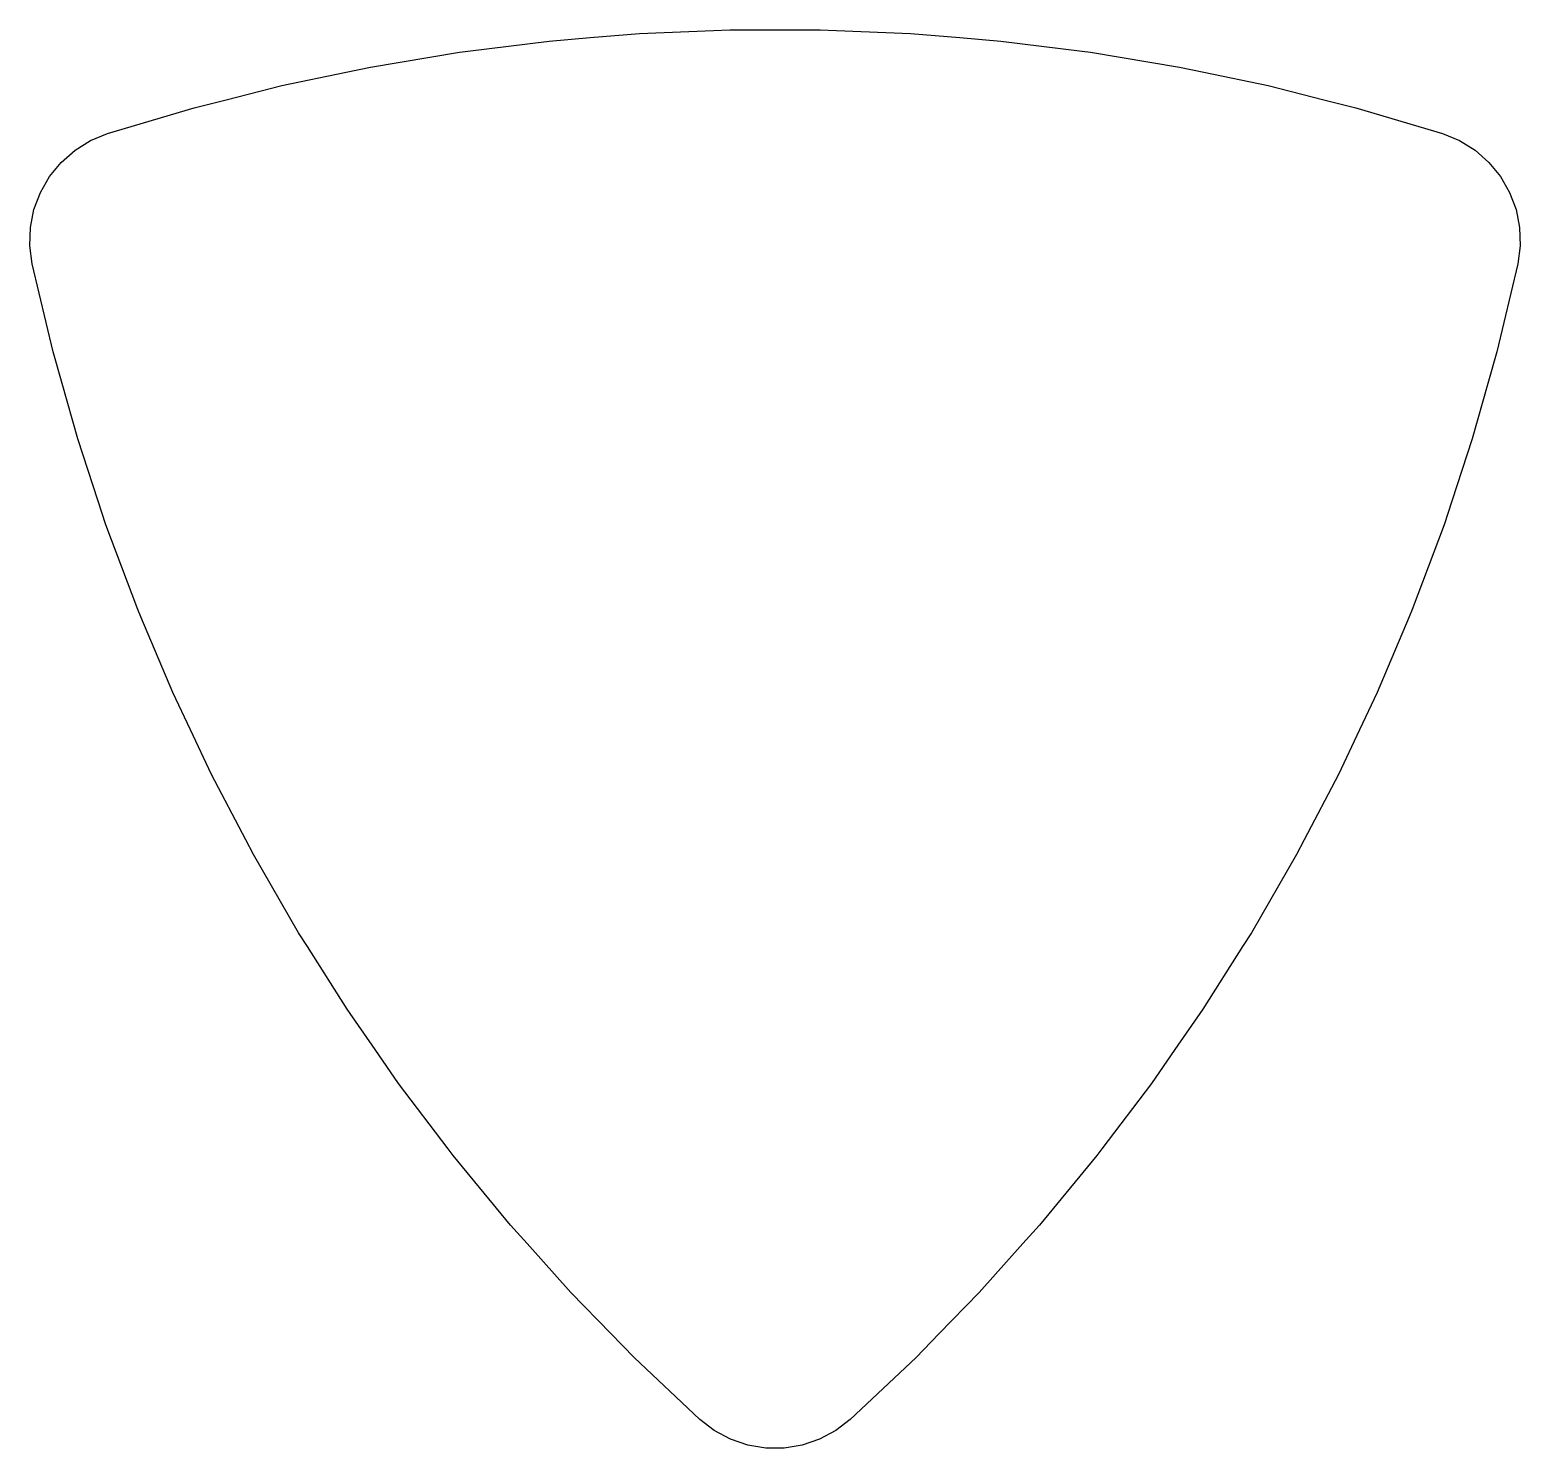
# Model space of a CAD drawing. Extents: x 0.1 to 33.4, y 0.1 to 31.8.
import ezdxf

# ---------------------------------------------------------------- set-up
doc = ezdxf.new("R2010")
doc.units = 0
doc.layers.get('0').update_dxf_attribs({"linetype": 'CONTINUOUS'})

msp = doc.modelspace()

# ---------------------------------------------------------------- linework, layer by layer
at = {"color": 7}
msp.add_lwpolyline([(0.141111, 26.992103), (0.154111, 27.400112), (0.234111, 27.802109), (0.378111, 28.184097), (0.582111, 28.539104), (0.842111, 28.855108), (1.150111, 29.12511), (1.497111, 29.340107), (1.875111, 29.497107), (3.810111, 30.073095), (4.521111, 30.253096), (5.766111, 30.568113), (7.203111, 30.869103), (7.742111, 30.982104), (9.733111, 31.315098), (9.915111, 31.337112), (11.736111, 31.564103), (12.650111, 31.640105), (13.747111, 31.731094), (15.397111, 31.799109), (15.764111, 31.815196), (17.782111, 31.815111), (18.149111, 31.799025), (19.799111, 31.731094), (20.896111, 31.640105), (21.811111, 31.564103), (23.631111, 31.337112), (23.813111, 31.315098), (25.804111, 30.982104), (26.343111, 30.869103), (27.780111, 30.568113), (29.025111, 30.253096), (29.737112, 30.073095), (31.67111, 29.497107), (32.04911, 29.340107), (32.39711, 29.12511), (32.704111, 28.855108), (32.964112, 28.539104), (33.16811, 28.184097), (33.312111, 27.802109), (33.39211, 27.400112), (33.40512, 26.992103), (33.351112, 26.586098), (32.883111, 24.623101), (32.683111, 23.916107), (32.334113, 22.680114), (31.876111, 21.286106), (31.70511, 20.762104), (30.99711, 18.87209), (30.926111, 18.703095), (30.212112, 17.013092), (29.820111, 16.183105), (29.351111, 15.187114), (28.585112, 13.724103), (28.414111, 13.399095), (27.405111, 11.651096), (27.209111, 11.341103), (26.325111, 9.946107), (25.697111, 9.042092), (25.175111, 8.288107), (24.068111, 6.824108), (23.957111, 6.678114), (22.674111, 5.120107), (22.306111, 4.710094), (21.327111, 3.616088), (20.431111, 2.695112), (19.920111, 2.169106), (18.453111, 0.782097), (18.129111, 0.533092), (17.769111, 0.340109), (17.381111, 0.208113), (16.978111, 0.141114), (16.569111, 0.141114), (16.165111, 0.208113), (15.778111, 0.340109), (15.417111, 0.533092), (15.093111, 0.782097), (13.627111, 2.169106), (13.115111, 2.695112), (12.219111, 3.616088), (11.240111, 4.710094), (10.873111, 5.120107), (9.589111, 6.678114), (9.479111, 6.824108), (8.372111, 8.288107), (7.849111, 9.042092), (7.222111, 9.946107), (6.337111, 11.341103), (6.141111, 11.651096), (5.132111, 13.399095), (4.962111, 13.724103), (4.196111, 15.187114), (3.726111, 16.183105), (3.334111, 17.013092), (2.620111, 18.703095), (2.549111, 18.87209), (1.841111, 20.762104), (1.670111, 21.286106), (1.212111, 22.680114), (0.863111, 23.916107), (0.663111, 24.623101), (0.195111, 26.586098), (0.141111, 26.992103)], dxfattribs=at)

doc.saveas('drawing.dxf')
